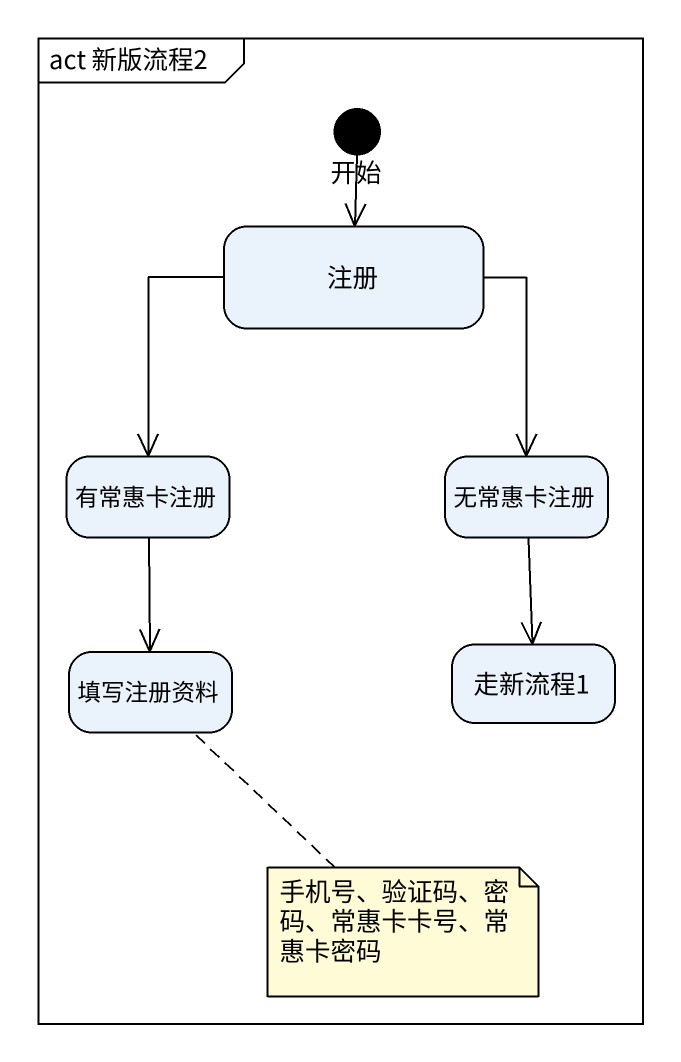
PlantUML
@startuml
mainframe act 新版流程2
hide empty description
state 开始 <<start>>
state 注册
state 有常惠卡注册
state 无常惠卡注册
state 填写注册资料
state 走新流程1
开始 --> 注册
注册 --> 有常惠卡注册
注册 --> 无常惠卡注册
有常惠卡注册 --> 填写注册资料
无常惠卡注册 --> 走新流程1
note bottom of 填写注册资料 : 手机号、验证码、密码、常惠卡卡号、常惠卡密码
@enduml
